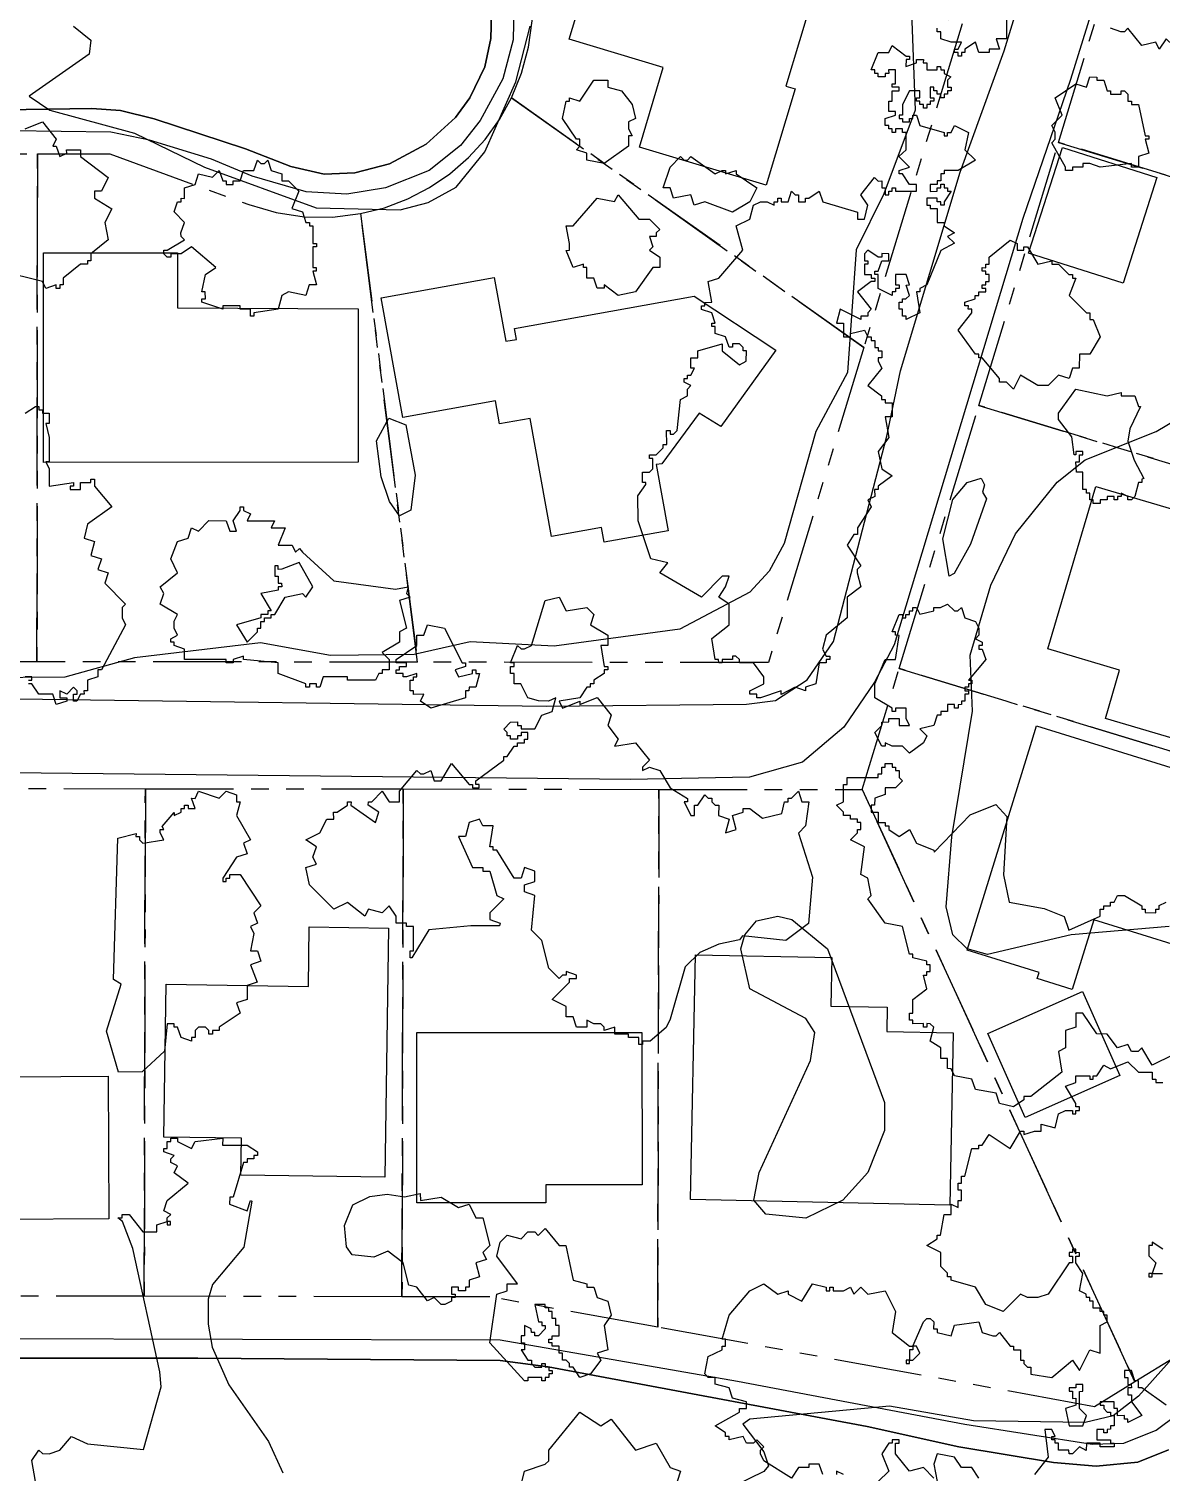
# Model space of a CAD drawing. Header units: metres. Extents: x -550 to 550, y -500 to 950.
# Drawn here: x 309.4 to 391, y 536.9 to 641 of the extents above; entities that cross this region are included whole.
import ezdxf

# ---------------------------------------------------------------- set-up
doc = ezdxf.new("R2010")
doc.units = ezdxf.units.M
doc.header["$LTSCALE"] = 2
doc.linetypes.add('PHANTOM', pattern=[6.35, 3.175, -0.635, 0.635, -0.635, 0.635, -0.635])
for name, color, linetype in [('SITE-BLDG-EXIST', 7, 'CONTINUOUS'), ('SITE-PROPERTY', 7, 'PHANTOM'), ('SITE-ROAD-CURB', 7, 'CONTINUOUS'), ('SITE-ROAD-GRAVEL', 32, 'CONTINUOUS'), ('SITE-ROAD-PAVED', 7, 'CONTINUOUS'), ('SITE-TREE-CANOPY', 94, 'CONTINUOUS'), ('TOPO-CONTOUR-MAJOR', 8, 'CONTINUOUS'), ('TOPO-CONTOUR-MINOR', 9, 'CONTINUOUS')]:
    doc.layers.add(name, color=color, linetype=linetype)

msp = doc.modelspace()

# ---------------------------------------------------------------- linework, layer by layer
at = {"layer": 'SITE-BLDG-EXIST'}
for points in [[(350.91, 648.66), (359.29, 646.14), (359.09, 645.47), (365.96, 643.4), (363.99, 636.85), (364.67, 636.65), (362.57, 629.7), (353.43, 632.45), (355.15, 638.19), (348.37, 640.23)], [(381.49, 624.81), (383.92, 632.42), (390.74, 630.26), (388.31, 622.63)], [(333.15, 609.73), (310.49, 609.71), (310.48, 624.82), (320.13, 624.83), (320.13, 620.87), (333.15, 620.8)], [(359.29, 612.31), (357.73, 613.26), (355.04, 609.62), (354.65, 609.56), (355.5, 604.78), (350.9, 603.97), (350.71, 605.02), (347.09, 604.38), (345.57, 612.88), (343.35, 612.49), (343.05, 614.15), (336.37, 612.95), (334.83, 621.58), (342.97, 623.04), (343.8, 618.46), (344.57, 618.59), (344.43, 619.37), (357.37, 621.69), (363.27, 617.82)], [(388.05, 594.75), (382.88, 596.27), (386.33, 607.99), (397.48, 604.7), (395.29, 597.26), (400.88, 595.62), (398.58, 587.84), (387.02, 591.25)], [(381.71, 589.63), (382.05, 590.72), (396.85, 586.14), (397, 586.62), (399.35, 585.9), (395.62, 573.81), (386.18, 576.74), (384.63, 571.73), (382.11, 572.51), (382.25, 572.96), (377.05, 574.57)], [(329.57, 571.95), (329.63, 576.23), (335.34, 576.14), (335.08, 558.19), (324.7, 558.35), (324.74, 561.01), (319.16, 561.09), (319.33, 572.1)], [(367.24, 570.53), (371.3, 570.45), (371.26, 568.7), (376.05, 568.61), (375.81, 556.17), (357.12, 556.58), (357.47, 574.22), (367.31, 574.03)], [(378.55, 568.56), (385.37, 571.59), (388.06, 565.52), (381.23, 562.49)], [(353.61, 568.63), (353.62, 557.64), (346.69, 557.64), (346.69, 556.35), (337.4, 556.34), (337.4, 568.62)], [(301.11, 566.25), (308.3, 566.29), (308.31, 565.43), (315.14, 565.47), (315.19, 555.19), (307.16, 555.14), (307.15, 556.31), (300.83, 556.28), (300.78, 566.25)]]:
    msp.add_lwpolyline(points, close=True, dxfattribs=at)
at = {"layer": 'SITE-PROPERTY'}
for points in [[(418.8, 633.65), (415.66, 623.01), (383.65, 632.79), (389.39, 651.75), (421.08, 642.08)], [(369.61, 618), (344.22, 635.99), (344.94, 637.77), (345.44, 639.64), (345.7, 641.54), (345.31, 650.88), (376.69, 641.33)], [(362.73, 595.29), (337.44, 595.32), (333.34, 627.65), (335.07, 628.08), (336.73, 628.71), (338.3, 629.53), (339.77, 630.53), (341.12, 631.69), (342.32, 633), (343.36, 634.44), (344.22, 635.99), (369.61, 618)], [(409.92, 604.06), (377.9, 613.83), (383.65, 632.79), (415.66, 623.01)], [(310.01, 595.35), (290.21, 595.38), (290.24, 631.97), (310.04, 631.96)], [(337.44, 595.32), (310.01, 595.35), (310.04, 631.96), (315.25, 631.95), (325.27, 628.3), (327.24, 627.73), (329.26, 627.43), (331.31, 627.4), (333.34, 627.65)], [(404.17, 585.11), (372.16, 594.87), (377.9, 613.83), (409.92, 604.06)], [(392.06, 545.22), (389.15, 543.44), (369.5, 586.13), (372.16, 594.87), (404.17, 585.11)], [(317.74, 549.61), (299.16, 549.64), (299.24, 586.22), (317.82, 586.2)], [(336.32, 549.58), (317.74, 549.61), (317.82, 586.2), (336.41, 586.18)], [(354.75, 547.38), (342.64, 549.57), (336.32, 549.58), (336.41, 586.18), (354.84, 586.15)], [(389.15, 543.44), (386.24, 541.65), (354.75, 547.38), (354.84, 586.15), (369.5, 586.13)]]:
    msp.add_lwpolyline(points, close=True, dxfattribs=at)
at = {"layer": 'SITE-ROAD-CURB'}
for points in [[(304.48, 635.09), (313.97, 635.23), (316.04, 635.09), (318.45, 634.49), (325.04, 632.33), (328.3, 631.04), (330.71, 630.5), (332.91, 630.59), (335.43, 631.24), (338.06, 632.67), (340.18, 634.58), (341.21, 635.99), (342.28, 638.23), (342.72, 640.27), (343.05, 652.93)], [(344.53, 649.64), (344.33, 640.19), (343.59, 637.36), (341.95, 634.37), (340.53, 632.57), (338.27, 630.76), (335.13, 629.52), (332.35, 629.05), (329.41, 629.22), (325.52, 630.35), (322.58, 631.58), (318.13, 632.94), (315.33, 633.53), (308.17, 633.63)], [(231.94, 546.75), (343.39, 546.48), (360.51, 543.5), (376.9, 540.38), (386.07, 538.95), (388.34, 539.01), (390.69, 539.97), (392.2, 541.08)], [(391.56, 538.54), (389.35, 537.64), (386.36, 537.36), (383.27, 537.63), (376.45, 538.75), (369.86, 540.22), (346.86, 544.53), (343.39, 544.98), (321.6, 545.14), (209.88, 545.14)]]:
    msp.add_lwpolyline(points, dxfattribs=at)
at = {"layer": 'SITE-ROAD-GRAVEL'}
for points in [[(308.68, 592.67), (346.7, 592.15), (361.15, 592.29), (363.25, 592.56), (365.52, 594.04), (367.42, 596.8), (371.26, 611.62), (372.26, 616.33), (376.55, 630.64), (379.73, 639.38), (385.89, 659.5)], [(388.39, 649.87), (384.5, 637.33), (381.06, 627.3), (371.8, 596.58), (370.38, 593.88), (368.17, 590.64), (365.2, 588.1), (361.38, 587.02), (352.8, 586.87), (301.34, 587.42)]]:
    msp.add_lwpolyline(points, dxfattribs=at)
at = {"layer": 'SITE-ROAD-PAVED'}
for points in [[(343.05, 652.93), (342.72, 640.27), (342.28, 638.23), (341.21, 635.99), (340.18, 634.58), (338.06, 632.67), (335.43, 631.24), (332.91, 630.59), (330.71, 630.5), (328.3, 631.04), (325.04, 632.33), (318.45, 634.49), (316.04, 635.09), (313.97, 635.23), (304.48, 635.09)], [(209.88, 545.14), (321.6, 545.14), (343.39, 544.98), (346.86, 544.53), (369.86, 540.22), (376.45, 538.75), (383.27, 537.63), (386.36, 537.36), (389.35, 537.64), (391.56, 538.54)]]:
    msp.add_lwpolyline(points, dxfattribs=at)
at = {"layer": 'SITE-TREE-CANOPY'}
for points in [[(379.9, 642.26), (379.9, 640.26), (379.15, 640.26), (379.4, 639.5), (378.65, 639.51), (378.65, 639.26), (377.9, 639.26), (377.65, 640.01), (376.89, 639.51), (376.9, 639.26), (376.65, 639.26), (376.65, 639.01), (376.4, 639.01), (376.4, 639.26), (376.15, 639.26), (376.15, 639.51), (376.4, 639.51), (376.65, 640.01), (375.9, 640.01), (375.15, 640.26), (375.15, 640.76), (374.89, 640.76), (374.89, 641.01)], [(393.15, 642.26), (393.4, 640.76), (392.64, 640.01), (391.9, 639.76), (391.4, 640.26), (390.9, 639.51), (390.65, 640.01), (389.65, 639.76), (388.65, 641.01), (388.4, 640.76), (388.14, 640.76), (387.4, 641.01)], [(309.15, 633.76), (310.4, 634.26), (311.4, 633.02), (311.15, 632.52), (311.4, 632.52), (311.65, 631.76), (312.15, 632.01), (312.14, 632.26), (313.15, 632.26), (313.15, 631.76), (315.15, 630.26), (314.65, 629.26), (314.15, 629.26), (314.15, 628.76), (315.4, 628), (314.9, 627.02), (315.15, 625.76), (313.9, 624.76), (313.9, 624.26), (313.65, 624.26), (313.65, 624.01), (313.15, 624.01), (311.9, 623.01), (311.9, 622.51), (311.65, 622.51), (311.65, 622.26), (311.39, 622.26), (311.39, 622.51), (310.65, 622.26), (310.4, 622.76), (307.4, 623.51)], [(309.15, 613.26), (309.9, 613.76), (310.15, 613.76), (310.15, 613.51), (310.4, 613.51), (310.4, 613.26), (310.9, 613.26), (310.9, 612.52), (310.64, 612.52), (310.9, 611.51), (310.9, 609.76), (310.65, 609.76), (310.9, 609.26), (310.9, 608.01), (312.65, 608.26), (312.65, 608.01), (312.39, 608.01), (312.39, 607.76), (313.15, 607.76), (313.15, 608.26), (313.9, 608.26), (313.9, 608.51), (314.15, 608.51), (314.15, 608.01), (315.4, 606.51), (313.65, 605.26), (313.4, 604.26), (314.15, 604.01), (313.9, 603.01), (314.65, 602.76), (314.4, 602.01), (315.15, 601.76), (314.9, 601.01), (316.4, 599.5), (316.15, 599.26), (316.15, 598.52), (316.4, 598.01), (314.65, 594.76), (314.4, 594.76), (314.4, 594.26), (313.65, 594.01), (313.65, 593.26), (313.39, 593.26), (313.4, 593.01), (313.15, 593.01), (312.89, 592.51), (312.65, 592.51), (312.65, 593.01), (312.9, 593.01), (312.9, 593.26), (312.65, 593.51), (312.15, 593.01), (311.65, 593.26), (311.65, 592.76), (312.15, 592.76), (312.15, 592.51), (311.4, 592.26), (311.15, 593.02), (310.15, 593.01), (309.65, 593.76), (309.4, 593.76)], [(309.4, 594.01), (309.65, 594.01), (309.65, 594.26), (309.15, 594.26)], [(391.9, 567.01), (390.4, 566.26), (389.65, 567.51), (389.39, 567.25), (388.9, 567.26), (388.65, 567.76), (387.9, 567.51), (387.15, 568.51), (386.4, 568.52), (385.4, 570.01), (384.9, 570.01), (384.9, 569.01), (384.15, 568.76), (384.15, 567.51), (383.65, 567.26), (383.89, 565.76), (381.65, 564.01), (381.15, 564.01), (381.15, 563.76), (380.39, 563.26), (379.4, 563.51), (379.15, 564.26), (377.65, 564.51), (377.4, 565.26), (376.15, 565.51), (375.9, 566.01), (375.64, 566.02), (375.65, 566.76), (375.15, 566.76), (375.15, 567.51), (374.4, 568.01), (374.65, 569.01), (374.4, 569.26), (374.15, 569.27), (374.15, 569.01), (373.9, 569.01), (373.9, 569.27), (373.15, 569.26), (373.15, 569.51), (372.9, 569.51), (372.9, 570.01), (373.15, 570.01), (373.15, 571.01), (374.15, 571.76), (373.9, 572.76), (374.15, 572.76), (374.15, 573.01), (374.4, 573.01), (374.4, 573.51), (374.15, 573.51), (374.15, 573.76), (373.15, 574.01), (373.15, 574.26), (372.89, 574.26), (372.4, 576.26), (371.15, 576.51), (369.89, 578.26), (370.15, 578.51), (369.9, 579.76), (369.4, 580.01), (369.65, 582.01), (368.65, 582.51), (369.15, 583.01), (369.15, 583.26), (369.4, 583.26), (369.4, 583.77), (369.15, 583.77), (369.15, 584.01), (368.64, 584.01), (368.65, 584.26), (368.15, 584.26), (368.15, 584.51), (367.65, 585.01), (368.15, 585.26), (368.15, 586.51), (368.4, 586.51), (368.4, 587.01), (370.65, 587.01), (370.65, 587.26), (370.9, 587.26), (370.9, 587.76), (371.15, 587.76), (371.15, 588.01), (371.65, 588.01), (371.65, 587.76), (371.9, 587.76), (371.9, 587.51), (372.15, 587.51), (372.15, 587.01), (372.4, 586.76), (371.9, 586.26), (371.15, 586.25), (371.15, 585.77), (370.4, 585.51), (370.39, 585.01), (370.15, 585.01), (370.15, 584.51), (370.65, 584.51), (370.65, 583.76), (371.14, 583.76), (371.15, 583.51), (371.4, 583.51), (371.4, 583.26), (372.15, 582.76), (372.9, 583.26), (373.4, 582.26), (374.65, 581.76), (374.68, 581.62), (377.28, 584.31), (379.12, 585.05), (379.92, 584.2), (379.68, 579.98), (380.09, 578.01), (382.6, 577.56), (384.05, 576.98), (384.38, 575.99), (386.65, 577.01), (386.65, 577.51), (386.9, 577.51), (386.9, 577.76), (387.4, 577.76), (387.4, 578.01), (387.65, 578.01), (387.9, 578.51), (388.4, 578.51), (389.65, 577.76), (389.65, 577.51), (389.9, 577.51), (389.9, 577.27), (390.65, 577.26), (390.65, 577.51), (390.9, 577.51), (390.9, 577.77), (391.4, 578.01)], [(366.65, 536.76), (366.4, 537.51), (365.64, 537.51), (365.64, 537.26), (364.9, 537.26), (364.4, 536.51), (362.4, 537.76), (362.15, 538.26), (362.15, 538.51), (362.4, 538.76), (361.9, 539.26), (361.65, 539.01), (361.15, 539.01), (360.9, 539.51), (359.9, 539.26), (359.9, 539.5), (359.65, 539.51), (359.65, 539.76), (358.9, 540.26), (360.65, 541.26), (360.65, 541.51), (361.15, 541.51), (361.15, 542.01), (360.15, 542.26), (359.9, 543.01), (358.9, 543.27), (358.9, 543.76), (358.4, 543.76), (358.15, 544.01), (358.4, 545.26), (359.4, 545.76), (359.4, 546.01), (359.64, 546.01), (359.65, 546.51), (359.4, 546.51), (359.9, 548.26), (361.4, 550.01), (362.4, 550.51), (363.4, 549.76), (364.15, 550.01), (364.15, 549.76), (365.15, 549.26), (365.9, 550.51), (366.9, 550.26), (366.9, 550.01), (367.15, 550.01), (367.15, 550.26), (367.39, 550.26), (367.39, 550.01), (368.15, 550.01), (368.64, 550.26), (368.9, 549.76), (369.4, 550.26), (369.9, 549.76), (371.14, 550.01), (371.9, 548.51), (371.65, 547.01), (372.89, 546.01), (373.15, 546.01), (373.9, 547.76), (374.15, 548.01), (374.4, 548.01), (374.65, 547.76), (374.64, 547.26), (374.9, 547.26), (374.9, 547.01), (375.9, 546.76), (376.15, 547.52), (377.9, 547.76), (378.15, 547.01), (378.9, 546.76), (379.15, 546.76), (379.4, 547.01), (380.15, 546.01), (380.39, 546.01), (380.4, 545.76), (380.9, 545.76), (380.9, 545.01), (381.14, 545.01), (381.15, 544.76), (381.4, 544.51), (381.65, 544.51), (381.65, 544), (383.15, 543.76), (384.65, 545.01), (385.15, 544.26), (385.9, 545.76), (386.65, 545.51), (386.65, 547.51), (387.14, 547.76), (387.15, 548.26), (386.9, 548.26), (386.9, 548.51), (386.65, 548.51), (386.65, 548.76), (386.15, 548.76), (386.15, 549.26), (385.9, 549.26), (385.9, 549.51), (385.65, 549.51), (385.64, 549.76), (385.15, 550.01), (385.4, 551.26), (384.9, 552.01), (384.9, 552.51), (385.15, 552.51), (385.15, 552.75), (384.9, 552.76), (384.9, 553.01), (384.64, 553.01), (384.65, 552.76), (384.4, 552.76), (384.4, 552.51), (384.65, 552.51), (384.65, 552.01), (384.4, 552.01), (382.9, 549.77), (382.15, 549.51), (381.4, 549.51), (380.9, 549.76), (379.65, 548.51), (378.4, 549.01), (377.65, 550.26), (375.9, 550.76), (375.9, 551.01), (375.65, 551.01), (375.65, 551.27), (375.15, 551.76), (375.15, 552.76), (374.15, 553.26), (374.9, 553.76), (374.9, 554.01), (375.14, 554.01), (375.4, 555.51), (375.9, 555.51), (375.9, 556.26), (376.4, 556.01), (376.4, 556.51), (376.65, 556.51), (376.64, 557.26), (376.4, 557.26), (376.4, 557.76), (376.65, 557.76), (376.65, 558.26), (376.9, 558.26), (377.4, 560.26), (377.9, 560.26), (377.9, 560.51), (378.14, 560.51), (378.65, 561.26), (380.15, 560.26), (380.9, 561.51), (381.15, 561.51), (381.15, 561.26), (381.9, 561.51), (382.4, 561.51), (382.39, 562.01), (383.4, 561.76), (383.65, 562.76), (384.15, 563.01), (384.65, 563.01), (384.65, 562.76), (384.9, 562.76), (384.9, 563.01), (385.15, 563.01), (385.15, 563.26), (384.9, 563.26), (384.9, 563.51), (384.15, 564.76), (384.9, 565.01), (384.9, 565.51), (385.9, 565.51), (385.9, 565.26), (386.15, 565.26), (386.15, 565.51), (386.4, 565.51), (386.9, 566.26), (387.4, 566.01), (388.65, 566.51), (389.4, 565.76), (390.4, 565.76), (390.4, 565.26), (390.65, 565.26), (390.65, 565.01), (391.15, 565.01)], [(309.9, 536.26), (309.65, 537.77), (310.14, 538.51), (310.4, 538.27), (310.9, 538.26), (311.65, 538.51), (312.49, 539.5), (313.64, 538.97), (317.69, 538.57), (318.96, 543.09), (318.86, 544.16), (316.92, 553.05), (316.18, 555.01), (315.83, 555.26), (316.15, 555.26), (316.15, 555.51), (316.65, 555.51), (317.65, 554.26), (318.65, 554.26), (318.65, 554.76), (319.4, 555.01), (319.4, 555.26), (319.65, 555.51), (319.15, 555.76), (319.4, 556.51), (320.9, 557.76), (319.9, 558.51), (320.15, 559.01), (319.65, 559.26), (319.65, 559.51), (319.9, 559.76), (319.15, 560.01), (319.15, 560.26), (319.4, 560.26), (319.4, 560.76), (319.65, 560.76), (319.65, 561.01), (320.15, 561.01), (320.15, 560.76), (321.15, 560.27), (321.4, 560.77), (323.4, 561.01), (323.39, 560.51), (325.15, 560.51), (325.9, 560.01), (325.9, 559.76), (325.65, 559.76), (325.65, 559.51), (325.15, 559.52), (325.15, 559.26), (324.9, 559.26), (324.15, 556.76), (323.9, 556.76), (323.89, 556.26), (325.15, 555.76), (325.4, 556.51), (325.5, 556.46), (324.92, 553.15), (322.65, 550.45), (322.35, 549.4), (322.34, 547.59), (322.64, 545.94), (323.84, 543.22), (326.69, 539.15), (327.74, 536.89)], [(391.15, 553.01), (390.4, 553.5), (390.4, 553.26), (390.15, 553.26), (390.15, 552.52), (390.65, 552.01), (390.4, 551.26), (391.14, 551.26)], [(391.4, 541.76), (389.65, 543.01), (389.4, 543.01), (389.4, 543.51), (389.15, 543.51), (388.9, 544.26), (388.4, 544.26), (388.4, 543.76), (388.65, 543.76), (388.65, 543.26), (388.89, 543.26), (388.9, 543.01), (388.65, 543.01), (388.65, 542.51), (388.9, 542.51), (388.9, 542), (389.65, 541.01), (388.65, 540.51), (388.65, 540.76), (388.4, 540.76), (388.4, 541.02), (387.89, 541), (387.9, 541.51), (387.65, 541.51), (387.65, 542.01), (386.65, 542.01), (386.65, 541.76), (386.9, 541.76), (386.9, 541.51), (387.15, 541.26), (387.4, 541.26), (387.4, 541.01), (387.65, 541.01), (387.65, 540.26), (387.4, 540.26), (387.39, 540.02), (387.15, 540), (387.15, 539.76), (386.9, 539.76), (386.9, 540.01), (386.4, 540.01), (386.4, 539.26), (387.4, 539.26), (387.4, 539.01), (387.65, 539.01), (387.65, 538.76), (386.65, 538.76), (386.65, 539.02), (385.65, 539.01), (385.64, 538.5), (385.15, 538.76), (384.65, 538.26), (384.4, 538.26), (384.39, 538.51), (383.65, 538.51), (383.65, 539.01), (383.4, 539.01), (383.4, 539.26), (383.15, 539.26), (383.15, 539.51), (383.4, 539.51), (383.15, 540.01), (382.65, 540.01), (382.9, 538.01), (381.9, 536.76)], [(344.9, 536.01), (345.15, 537.01), (346.65, 537.51), (346.9, 537.76), (346.9, 538.51), (349.15, 541.26), (350.65, 540.26), (351.4, 540.76), (353.15, 538.51), (354.65, 539.01), (355.65, 537.26), (356.4, 537.01), (356.15, 536.26)], [(374.65, 536.51), (373.9, 537.26), (372.9, 537.01), (371.9, 538.26), (371.9, 539.01), (372.15, 539.01), (372.15, 539.26), (371.65, 539.26), (371.65, 539.01), (371.4, 539.01), (370.9, 538.26), (371.4, 537.01), (370.65, 536.27)], [(377.9, 536.51), (377.4, 537.26), (376.65, 537.26), (376.15, 538.01), (374.9, 538.26), (374.65, 537.51), (374.9, 536.26)], [(368.15, 536.76), (367.65, 537.01), (367.65, 536.76)]]:
    msp.add_lwpolyline(points, dxfattribs=at)
for points in [[(354.25, 602.76), (353.34, 605.51), (353.32, 607.3), (353.9, 608.13), (353.9, 608.26), (353.65, 608.26), (353.65, 609.01), (354.15, 609.01), (354.4, 609.26), (354.39, 610.01), (354.15, 610.01), (354.15, 610.26), (354.65, 610.26), (355.15, 610.76), (355.15, 611.01), (355.4, 611.01), (355.39, 612.01), (355.65, 612.01), (355.65, 611.76), (355.9, 611.76), (356.15, 612.01), (356.39, 614.26), (356.9, 614.52), (356.9, 615), (357.15, 615.26), (356.65, 615.51), (356.65, 615.76), (356.89, 615.76), (356.9, 616.01), (357.15, 616.01), (357.4, 616.51), (357.15, 616.51), (357.15, 617.26), (357.65, 617.26), (357.65, 617.76), (359.4, 618.26), (359.4, 617.76), (360.65, 616.76), (361.14, 617.01), (361.15, 617.76), (360.9, 617.76), (360.9, 618.01), (360.65, 618.26), (360.15, 618.26), (360.15, 618.02), (359.9, 618.02), (359.65, 618.76), (358.9, 619.01), (358.9, 619.51), (358.65, 619.51), (358.65, 619.76), (358.9, 619.76), (358.65, 620.51), (357.9, 620.75), (357.9, 621.01), (358.15, 621.01), (358.14, 621.25), (358.65, 621.27), (358.4, 622.76), (359.15, 623.01), (360.89, 625.01), (360.4, 626.76), (361.4, 627.26), (361.65, 628.26), (362.15, 628.51), (362.65, 628.51), (363.15, 628.26), (363.15, 628.51), (363.4, 628.51), (363.4, 628.76), (363.64, 628.76), (363.64, 628.51), (364.15, 628.51), (364.4, 629.26), (364.65, 629.01), (364.9, 629.01), (364.89, 628.51), (365.4, 628.51), (365.4, 628.77), (365.65, 628.77), (366.4, 629.26), (366.65, 628.51), (369.15, 627.76), (369.15, 627.26), (369.65, 627.26), (369.9, 628.26), (369.4, 629.01), (370.39, 630.26), (370.65, 630), (370.9, 630.02), (370.9, 629.52), (371.15, 629.51), (371.14, 629.01), (371.4, 629.01), (371.4, 629.26), (371.65, 629.26), (371.65, 629.51), (371.9, 629.51), (371.9, 629.26), (373.4, 629.26), (373.4, 629.76), (372.9, 629.76), (372.4, 630.51), (372.15, 630.51), (372.15, 630.76), (372.9, 631.01), (372.14, 631.76), (372.65, 632.26), (372.65, 633.51), (372.4, 633.51), (372.4, 633.76), (371.89, 633.76), (371.89, 633.51), (371.65, 633.51), (371.65, 633.76), (371.4, 633.76), (371.4, 634.01), (371.15, 634.01), (371.14, 634.51), (371.9, 634.76), (371.9, 635.01), (371.4, 635.01), (371.4, 635.75), (371.64, 635.77), (371.65, 636.51), (372.15, 636.51), (372.15, 636.76), (371.65, 636.76), (371.65, 637.01), (371.9, 637.01), (371.9, 638.01), (371.39, 638.01), (371.4, 637.76), (371.15, 637.76), (371.15, 637.51), (370.65, 637.51), (370.65, 637.76), (370.4, 637.76), (370.4, 638.01), (370.14, 638.01), (370.64, 639.26), (371.4, 639.26), (371.65, 639.76), (372.65, 639.01), (372.9, 639.01), (372.9, 638.76), (372.65, 638.76), (372.64, 638.26), (373.4, 638.51), (373.4, 638.76), (373.9, 638.76), (373.89, 638.51), (374.15, 638.51), (374.15, 638.01), (374.9, 638.01), (374.9, 638.26), (375.14, 638.26), (375.15, 638.01), (375.4, 638.01), (375.4, 637.76), (375.89, 637.51), (375.65, 637.26), (375.65, 636.76), (375.9, 636.76), (375.9, 636.51), (375.65, 636.51), (375.65, 636.26), (375.39, 636.26), (375.39, 636.01), (375.15, 636.01), (375.15, 636.26), (374.9, 636.26), (374.9, 636.51), (374.65, 636.51), (374.65, 636.76), (374.4, 636.76), (374.4, 636.01), (374.65, 636.01), (374.65, 635.76), (374.4, 635.76), (374.4, 635.51), (374.15, 635.51), (374.15, 635.26), (373.9, 635.26), (373.9, 635.51), (373.65, 635.51), (373.65, 635.76), (373.4, 635.76), (373.4, 636.01), (373.65, 636.01), (373.65, 636.51), (372.9, 636.51), (372.4, 635.51), (372.39, 634.76), (372.15, 634.76), (372.15, 634.51), (372.4, 634.51), (372.4, 634.26), (372.9, 634.26), (372.9, 634.51), (373.15, 634.51), (373.15, 634.76), (373.4, 634.76), (373.65, 634.01), (375.4, 633.51), (375.4, 633.26), (375.65, 633.26), (375.65, 633.51), (375.9, 633.51), (376.15, 634.01), (377.15, 633.51), (376.9, 632.26), (377.65, 631.51), (376.4, 630.77), (375.39, 630.76), (375.39, 630.51), (375.15, 630.51), (375.15, 630.01), (374.9, 630.01), (374.89, 629.75), (374.4, 629.76), (374.4, 629.25), (374.89, 629.27), (374.89, 629.51), (375.15, 629.51), (375.15, 629.77), (375.4, 629.77), (375.4, 629.51), (375.65, 629.51), (375.65, 629.26), (375.9, 629.26), (375.4, 628.51), (375.4, 628.26), (375.15, 628.26), (375.15, 628.51), (374.9, 628.51), (374.9, 628.76), (374.15, 628.77), (374.15, 628.27), (374.39, 628.26), (374.39, 628.01), (374.9, 628.01), (374.9, 627.01), (375.4, 627.01), (375.4, 626.76), (376.15, 626.26), (375.65, 626.01), (376.15, 625.52), (375.15, 625), (374.15, 622.51), (373.65, 622.26), (373.65, 622.01), (373.4, 622.01), (373.65, 620.51), (372.65, 620.01), (372.65, 620.26), (372.4, 620.26), (372.4, 620.76), (372.15, 620.76), (372.15, 621.26), (372.4, 621.26), (372.4, 621.52), (372.64, 621.51), (372.9, 621.76), (372.65, 622.5), (372.9, 622.52), (372.65, 623.26), (371.9, 623.26), (371.89, 622.51), (372.15, 622.51), (372.15, 622.26), (371.89, 622.26), (371.9, 622.01), (371.65, 622.01), (371.65, 621.76), (370.64, 622.26), (370.65, 623.26), (370.4, 623.26), (370.4, 623.51), (370.65, 623.51), (370.9, 624.26), (371.4, 624.26), (371.4, 624.76), (370.9, 624.77), (370.9, 624.51), (370.65, 624.51), (369.9, 625.01), (369.65, 624.76), (369.65, 624.26), (369.9, 624.25), (369.9, 624.01), (369.65, 624.01), (369.65, 623.27), (370.15, 623.26), (370.15, 623.01), (370.4, 623.01), (370.4, 622.76), (370.15, 622.76), (369.15, 622.01), (370.15, 620.76), (369.9, 620.51), (369.9, 620.26), (369.4, 620.26), (369.4, 620.01), (367.9, 620.76), (367.65, 619.76), (368.15, 619.76), (368.15, 618.76), (368.65, 618.76), (368.65, 619.01), (369.65, 619.26), (369.9, 618.76), (370.15, 618.76), (370.15, 618.51), (370.4, 618.51), (370.4, 618.01), (370.65, 618.01), (370.65, 617.76), (370.9, 617.76), (370.9, 617.26), (370.65, 617.26), (370.65, 617.01), (370.9, 616.51), (369.9, 615.26), (370.89, 614.51), (370.89, 614.26), (371.15, 614.26), (371.15, 614.01), (371.65, 614.01), (371.65, 613.01), (371.15, 613.01), (371.4, 611.51), (370.65, 610.5), (370.9, 609.26), (371.65, 608.76), (370.65, 608.01), (370.65, 607.76), (370.39, 607.76), (370.4, 607.26), (369.9, 607.01), (370.15, 606.51), (369.15, 605.01), (369.15, 604.51), (368.9, 604.51), (368.4, 603.76), (369.4, 602.26), (369.14, 602.01), (369.14, 601.76), (369.4, 600.76), (368.4, 600.01), (368.4, 598.51), (366.9, 597.26), (366.64, 596.26), (366.9, 595.76), (367.15, 595.76), (367.15, 595.51), (366.9, 595.51), (366.9, 595.26), (366.4, 595.26), (366.15, 593.76), (365.4, 593.51), (365.4, 593.26), (364.65, 593.52), (363.65, 593), (363.65, 593.26), (362.15, 592.76), (361.9, 592.76), (361.9, 593.01), (361.4, 593.01), (361.4, 593.26), (362.4, 593.76), (362.4, 594.26), (361.65, 595.27), (360.65, 595.26), (360.65, 595.51), (360.39, 595.76), (360.15, 595.76), (360.15, 595.51), (359.4, 595.51), (359.4, 595.26), (359.15, 595.26), (359.14, 595.51), (358.9, 595.51), (358.65, 597.02), (359.9, 598.02), (359.9, 599.51), (359.15, 600.01), (359.65, 600.76), (359.9, 601.51), (359.4, 601.51), (357.9, 600.01), (354.9, 601.76), (355.47, 602.48)], [(352.9, 635.51), (353.15, 634.51), (352.65, 634.27), (352.65, 633.76), (352.9, 633.26), (352.65, 633.26), (352.65, 632.51), (350.9, 631.26), (349.65, 631.51), (349.65, 632.01), (348.9, 632.26), (349.15, 632.51), (349.15, 633.01), (348.9, 633.01), (347.9, 634.5), (348.15, 635.76), (348.4, 635.76), (348.4, 636.01), (349.15, 635.76), (350.15, 637.26), (351.15, 637.26), (351.15, 636.76), (352.15, 636.51)], [(386.4, 637.26), (386.9, 637.26), (387.15, 636.51), (387.4, 636.51), (387.39, 636.26), (388.15, 636.26), (388.15, 636.51), (388.4, 636.51), (388.64, 636.26), (388.65, 635.76), (388.9, 635.76), (388.9, 635.51), (389.4, 635.51), (389.9, 633.26), (390.15, 633.26), (390.15, 633.01), (389.9, 633.01), (390.15, 632.01), (389.4, 631.76), (389.4, 631), (388.9, 631.01), (388.9, 631.26), (386.65, 631.01), (385.9, 631.27), (385.39, 631.27), (385.4, 631.01), (384.65, 631.01), (384.65, 630.75), (384.15, 630.76), (384.14, 631.01), (383.15, 632.76), (383.4, 633.01), (383.4, 633.52), (383.15, 634), (383.9, 634.76), (383.4, 636.01), (384.9, 637.01), (385.65, 636.76), (385.9, 637.51), (386.4, 637.5)], [(326.9, 630.76), (327.65, 630.51), (327.65, 630.01), (328.15, 630.01), (328.89, 629.26), (328.39, 628.01), (329.15, 627.77), (329.4, 627.01), (329.65, 627.01), (329.65, 626.76), (329.9, 626.76), (329.9, 625.51), (330.15, 625.51), (330.15, 625.26), (329.9, 625.26), (329.9, 623.76), (330.14, 623.76), (330.14, 623.51), (329.9, 623.51), (330.15, 622.51), (329.64, 622.51), (329.4, 621.76), (328.15, 622.02), (327.65, 621.76), (327.4, 620.76), (325.65, 620.51), (325.65, 620.26), (325.4, 620.26), (325.4, 620.76), (324.65, 620.76), (324.65, 621.01), (323.4, 621.01), (323.4, 620.76), (321.9, 621.26), (321.9, 621.51), (322.15, 621.51), (322.14, 622.01), (321.9, 622.01), (322.15, 623.26), (322.9, 623.76), (321.14, 625.26), (320.4, 624.76), (319.65, 624.76), (319.65, 624.51), (319.4, 624.51), (319.15, 624.76), (319.15, 625.01), (319.4, 625.01), (320.65, 625.76), (320.4, 626.01), (320.39, 626.26), (320.65, 627.01), (319.9, 627.77), (320.14, 628.51), (320.4, 628.51), (320.4, 628.76), (320.65, 628.75), (320.64, 629.51), (321.4, 629.75), (321.65, 630.51), (322.65, 630.27), (323.15, 630.76), (323.4, 630.01), (323.65, 630.01), (323.65, 629.76), (324.15, 629.76), (324.15, 630.01), (324.65, 630.01), (324.9, 630.76), (325.65, 630.76), (325.9, 631.51), (326.14, 631.26), (326.4, 631.26), (326.65, 631.51)], [(358.9, 630.51), (359.4, 630.76), (359.64, 630.76), (359.64, 630.51), (360.4, 630.76), (360.4, 630.51), (361.9, 629.52), (361.4, 628.51), (360.15, 627.76), (358.15, 628.51), (357.39, 628.26), (357.15, 629.01), (355.9, 628.76), (355.65, 629.51), (355.15, 629.51), (355.65, 631.01), (356.4, 631.76), (356.65, 631.51), (356.9, 631.51), (357.15, 631.76)], [(353.4, 627.26), (354.15, 627.26), (354.9, 626.51), (354.65, 626.26), (354.65, 626.01), (354.15, 626.01), (354.4, 625.26), (354.15, 625.01), (354.9, 624.51), (354.9, 623.76), (354.4, 623.76), (353.15, 622.01), (351.9, 621.76), (350.9, 622.51), (350.9, 622.27), (350.4, 622.27), (350.15, 623.01), (349.65, 623.01), (349.65, 623.76), (349.4, 623.76), (349.4, 624.01), (348.65, 623.76), (348.15, 625), (348.4, 625.02), (348.4, 625.51), (348.15, 626.76), (348.65, 626.76), (350.39, 628.76), (351.64, 628.52), (351.9, 629)], [(380.65, 625.01), (381.15, 625.01), (381.15, 625.26), (381.4, 625.26), (382.15, 624.01), (383.15, 624.26), (383.15, 624), (383.65, 624.02), (384.39, 623.26), (384.65, 623.26), (384.65, 623.01), (384.9, 623.01), (384.4, 621.76), (385.65, 620.51), (385.9, 620.51), (385.9, 620.01), (386.15, 620.01), (386.65, 618.76), (385.9, 617.51), (385.15, 617.51), (385.14, 616.5), (384.65, 616.51), (384.4, 615.76), (383.65, 616.01), (382.9, 615.26), (382.14, 615.26), (380.9, 616.01), (380.4, 615.01), (379.9, 615.51), (379.4, 615.51), (379.4, 615.76), (378.14, 617.26), (377.9, 617.26), (377.9, 617.51), (377.65, 617.52), (376.4, 619.26), (377.4, 620.51), (377.4, 620.76), (377.14, 620.76), (377.15, 621.01), (376.9, 621.01), (376.9, 621.26), (377.64, 621.51), (377.64, 621.76), (377.9, 621.76), (377.9, 622.01), (378.4, 622.01), (378.4, 622.26), (378.15, 622.26), (378.15, 622.51), (378.4, 622.51), (378.4, 622.76), (378.65, 622.76), (378.65, 623.27), (378.4, 623.27), (378.4, 623.51), (378.15, 623.51), (378.15, 623.76), (378.4, 623.75), (378.4, 624.01), (378.64, 624.01), (378.65, 624.51), (380.15, 625.75), (380.65, 625.51)], [(383.64, 613.26), (384.9, 615.01), (387.15, 614.51), (388.15, 614.75), (388.15, 614.51), (389.14, 614.51), (389.4, 613.76), (389.54, 613.76), (388.79, 612.14), (388.64, 611.24), (389.09, 609.88), (389.8, 608.57), (389.65, 608.51), (389.65, 608.26), (389.4, 608.26), (389.15, 607.26), (388.9, 607.01), (388.65, 607.01), (388.65, 607.26), (388.15, 607.51), (388.15, 607.26), (387.9, 607.26), (387.9, 607.01), (387.65, 607.01), (387.65, 607.26), (387.15, 607.26), (387.15, 607.01), (386.65, 607.01), (386.65, 606.76), (386.15, 606.76), (386.15, 607.02), (385.9, 607.02), (385.9, 607.5), (385.65, 607.51), (385.65, 607.76), (385.4, 607.76), (385.39, 609.01), (384.95, 609.01), (384.9, 609.76), (385.15, 609.76), (385.15, 610.26), (385.4, 610.26), (385.4, 610.51), (384.9, 610.51), (384.9, 610.26), (384.78, 610.26), (384.6, 611.57), (383.65, 612.82)], [(337.26, 608.79), (336.95, 606.28), (336.15, 605.86), (335.41, 606.91), (334.83, 608.69), (334.49, 611.28), (335.37, 612.91), (336.59, 612.43)], [(378.17, 607.57), (378.44, 607.09), (377.31, 603.82), (376.11, 601.7), (375.77, 601.53), (375.31, 604.2), (376.03, 607.04), (377.05, 608.26), (378.06, 608.59), (378.3, 608.1)], [(329.15, 603.26), (331.41, 601.19), (335.85, 600.59), (336.77, 600.75), (336.65, 600.26), (336.9, 600.01), (336.15, 599.76), (336.65, 597.76), (336.15, 597.51), (336.15, 596.75), (334.9, 596.01), (335.4, 595.51), (335.4, 594.76), (334.9, 594.77), (334.9, 594.51), (334.65, 594.51), (334.4, 594.01), (332.4, 594.01), (332.4, 594.26), (330.65, 594.26), (330.39, 593.51), (330.15, 593.51), (330.15, 593.76), (329.65, 593.76), (329.65, 593.51), (329.4, 593.52), (329.4, 593.76), (327.4, 594.51), (327.4, 595.26), (324.9, 595.51), (324.9, 595.76), (324.15, 595.51), (324.15, 595.26), (323.65, 595.26), (323.65, 595.51), (320.65, 595.51), (320.64, 596.26), (319.9, 596.51), (319.9, 596.76), (319.65, 596.76), (319.65, 597.01), (320.15, 597.26), (319.9, 597.77), (319.9, 598.27), (320.15, 598.75), (318.9, 599.51), (319.15, 600.26), (318.89, 600.76), (320.15, 601.76), (319.65, 602.76), (320.15, 604.01), (320.9, 604.26), (321.15, 605.01), (321.65, 604.76), (322.4, 605.52), (323.65, 605.51), (323.9, 604.76), (324.4, 604.76), (324.15, 605.51), (324.65, 606.26), (324.65, 606.51), (324.9, 606.51), (324.9, 606.26), (325.4, 606.01), (325.15, 605.51), (327.14, 605.51), (326.9, 605.01), (327.9, 605.01), (327.4, 603.76), (328.4, 603.76), (328.64, 603.26), (328.94, 603.52)], [(327.65, 602.02), (327.4, 602), (327.4, 602.26), (327.15, 602.26), (327.15, 601.52), (327.4, 601.52), (327.4, 601.01), (327.64, 601.01), (327.65, 600.76), (327.4, 600.76), (327.4, 600.51), (326.15, 600.26), (326.9, 599.01), (326.64, 599.01), (326.64, 598.76), (326.15, 598.76), (326.15, 598.51), (324.4, 598.02), (325.15, 596.76), (325.9, 597.51), (325.9, 597.76), (326.14, 597.76), (326.15, 598.26), (326.4, 598.26), (326.4, 598.51), (326.9, 598.51), (326.9, 598.76), (327.15, 598.76), (327.9, 600.01), (329.15, 600.26), (329.4, 600.01), (329.9, 600.76), (328.9, 602.51)], [(363.69, 584.42), (363.9, 585.26), (364.15, 585.26), (364.15, 585.51), (364.4, 585.51), (364.9, 586.01), (365.15, 585.26), (365.65, 585.26), (365.4, 583.51), (364.89, 583), (365.91, 579.81), (365.61, 576.48), (363.99, 575.25), (360.87, 575.6), (360.65, 575.3), (359.15, 575), (357.78, 574.4), (356.73, 573.35), (355.66, 569.59), (355.36, 568.99), (354.2, 568.01), (353.65, 568.01), (353.65, 567.76), (353.4, 567.76), (353.39, 568.26), (352.65, 568.26), (352.65, 568.51), (351.65, 568.51), (351.65, 569.02), (350.9, 568.76), (350.9, 569), (350.65, 569.26), (350.14, 569.26), (349.65, 569.51), (349.65, 569.01), (348.89, 569.01), (348.65, 569.76), (348.15, 569.76), (348.15, 570.51), (347.15, 571.01), (348.4, 572.26), (348.4, 572.51), (348.9, 572.51), (348.9, 572.76), (348.15, 573.01), (348.15, 572.76), (347.9, 572.76), (347.65, 572.51), (346.9, 573.26), (346.4, 575.26), (345.65, 576.01), (345.9, 578.51), (345.15, 578.76), (345.15, 579.26), (345.9, 579.51), (345.9, 580.26), (345.15, 580.51), (344.9, 579.76), (344.4, 579.76), (343.15, 581.76), (342.9, 581.76), (342.9, 582.01), (342.65, 582.01), (342.89, 583.51), (342.15, 583.51), (341.9, 584.01), (341.15, 583.76), (340.9, 582.76), (340.39, 582.76), (341.4, 580.51), (342.15, 580.51), (342.15, 580.26), (342.65, 580.26), (343.15, 578.51), (343.65, 578.26), (342.65, 577.26), (342.65, 576.76), (343.4, 576.51), (343.36, 576.31), (341.29, 576.31), (338.25, 576.03), (337.04, 574.01), (336.9, 574.01), (336.9, 574.51), (337.15, 574.51), (337.15, 576.26), (336.65, 576.26), (336.65, 576.51), (335.9, 576.51), (335.9, 577.01), (335.4, 577.76), (334.9, 577.26), (333.9, 577.51), (333.65, 577.01), (332.4, 578), (331.4, 577.51), (329.65, 579.27), (329.4, 580.51), (330.15, 580.76), (329.89, 581.26), (330.15, 582.01), (329.4, 582.51), (330.4, 583.01), (330.9, 584.01), (331.4, 584.01), (331.39, 584.51), (331.65, 584.51), (332.4, 585.01), (332.4, 585.26), (332.65, 585.26), (332.64, 585.01), (334.4, 583.76), (334.65, 584.51), (333.89, 585.01), (333.9, 585.26), (334.15, 585.26), (334.9, 586.01), (335.4, 585.26), (336.15, 585.26), (336.15, 586.01), (337.39, 587.51), (337.65, 587.26), (337.9, 587.26), (338.4, 587.51), (338.65, 586.76), (339.15, 586.76), (339.9, 588.01), (341.15, 586.51), (341.4, 586.51), (341.4, 586.26), (341.89, 586.26), (341.89, 586.51), (341.65, 586.51), (341.65, 586.76), (343.65, 588.26), (343.65, 588.51), (343.9, 588.51), (344.4, 589.26), (344.65, 589.26), (344.65, 589.51), (345.15, 589.51), (345.15, 589.76), (345.4, 589.76), (345.4, 590.26), (344.9, 590.26), (344.9, 590.01), (344.64, 590.01), (344.65, 589.76), (344.15, 589.76), (344.15, 590.01), (343.9, 590.02), (343.9, 590.26), (343.65, 590.5), (344.15, 591), (344.65, 591.02), (344.65, 590.76), (344.9, 590.76), (344.9, 590.51), (345.9, 590.51), (346.39, 591.51), (347.15, 591.76), (347.4, 592.76), (346.89, 592.51), (346.15, 592.52), (345.4, 592.76), (344.89, 593.76), (344.4, 593.76), (344.4, 594.51), (344.14, 594.51), (344.15, 595.01), (344.4, 595.01), (344.4, 595.26), (344.15, 595.27), (344.65, 596.51), (344.9, 596.27), (345.15, 596.27), (345.65, 596.51), (346.65, 599.76), (347.65, 600.01), (348.15, 599.01), (349.65, 599.26), (350.15, 598.76), (349.9, 598.01), (351.15, 597.26), (351.15, 596.51), (350.65, 596.51), (350.9, 595.01), (351.15, 595.01), (351.15, 594.76), (350.9, 594.76), (350.9, 594.51), (350.15, 594.01), (350.15, 593.76), (349.89, 593.76), (349.89, 593.51), (349.65, 593.51), (349.15, 592.76), (347.65, 592.51), (347.9, 592.01), (349.15, 592.51), (349.15, 592.26), (350.4, 592.77), (351.39, 591.51), (351.15, 590.76), (351.9, 589.76), (351.64, 589.26), (353.15, 589.51), (354.15, 588.26), (353.65, 587.76), (353.65, 587.51), (354.15, 587.76), (354.9, 587.51), (355.65, 586.26), (356.9, 585.5), (356.9, 585.26), (356.65, 585.26), (357.15, 584.26), (357.4, 584.26), (357.4, 585.01), (357.65, 585.01), (358.15, 585.76), (358.39, 585.51), (358.65, 585.51), (358.65, 585.26), (358.9, 585.01), (359.15, 585.01), (359.14, 584.26), (359.9, 584.01), (359.65, 583.01), (360.4, 583.26), (360.15, 584.26), (360.9, 584.51), (360.9, 584.77), (361.4, 584.77), (362.31, 584.07)], [(376.15, 599.01), (376.39, 599.01), (376.65, 599.26), (376.9, 598.51), (377.65, 598.26), (377.9, 597.76), (377.9, 597.26), (377.65, 597.01), (378.15, 596.76), (378.15, 596.51), (377.9, 596.51), (377.9, 596.26), (378.15, 596.26), (378.4, 595.51), (377.15, 594.01), (377.4, 594.01), (377.4, 593.76), (377.15, 593.76), (377.15, 593.51), (376.9, 593.51), (376.9, 593.26), (377.15, 593.26), (377.15, 593.01), (376.9, 593.01), (376.9, 592.51), (376.65, 592.51), (376.65, 592.27), (376.4, 592.25), (376.4, 592.01), (376.15, 592.01), (376.15, 592.26), (375.65, 592.26), (375.65, 591.76), (375.15, 591.76), (375.15, 591.51), (374.9, 591.51), (374.65, 590.76), (373.65, 590.51), (374.15, 590.01), (373.9, 589.51), (372.9, 588.76), (372.4, 589.26), (371.65, 589.26), (371.14, 589.51), (371.15, 589.26), (370.9, 589.26), (370.4, 590.26), (370.9, 590.76), (370.9, 591), (371.4, 591.02), (371.4, 591.26), (372.15, 591.26), (372.15, 590.76), (372.89, 590.76), (372.65, 591.26), (372.65, 592.01), (371.9, 592), (371.9, 591.76), (371.65, 591.76), (371.65, 592.01), (370.4, 592.76), (370.4, 593.76), (371.14, 595.51), (371.9, 595.51), (372.15, 597.25), (371.9, 597.26), (371.9, 597.51), (371.65, 597.51), (372.15, 598.76), (372.4, 598.76), (372.4, 598.51), (372.64, 598.51), (372.64, 598.76), (372.9, 598.76), (372.9, 599.01), (373.15, 599.01), (373.15, 599.26), (373.4, 599.26), (373.65, 598.77), (374.65, 599.01), (374.65, 599.27), (375.14, 599.26), (375.65, 599.51)], [(340.65, 595.26), (340.89, 595.26), (340.9, 595.01), (340.15, 594.76), (340.39, 594.26), (341.4, 594.51), (341.4, 594.76), (341.65, 594.76), (341.64, 594.51), (341.9, 594.51), (341.65, 593.51), (341.15, 593.51), (341.14, 593.26), (340.9, 593.26), (340.9, 592.76), (338.4, 592.01), (337.65, 592.51), (337.9, 593.01), (337.15, 593), (337.15, 593.26), (336.9, 593.26), (336.9, 594.01), (337.15, 594.01), (337.15, 594.26), (337.4, 594.26), (337.4, 594.51), (336.64, 594.26), (336.4, 594.26), (336.4, 594.51), (335.9, 594.51), (335.9, 594.76), (336.15, 594.76), (336.15, 595.01), (336.65, 595.01), (336.65, 595.26), (335.89, 595.26), (335.9, 595.51), (337.4, 596.51), (337.4, 597.26), (337.9, 597.26), (338.15, 598.01), (339.39, 597.76)], [(315.52, 572.44), (315.84, 582.64), (317.15, 582.97), (317.14, 582.76), (317.4, 582.76), (317.4, 582.51), (317.65, 582.26), (319.15, 582.52), (318.9, 583.01), (318.9, 583.26), (319.15, 583.26), (319.04, 583.47), (319.9, 584.48), (319.9, 584.26), (320.4, 584.5), (320.4, 584.76), (320.64, 584.76), (320.64, 585.01), (320.9, 585), (320.9, 584.76), (321.4, 584.76), (321.15, 585.51), (321.4, 585.5), (321.65, 586.01), (323.14, 585.51), (323.65, 586.01), (324.4, 585.76), (324.39, 585.26), (324.65, 585.26), (324.4, 584.26), (325.4, 582.51), (324.9, 582.26), (325.15, 581.51), (324.4, 581.26), (323.4, 579.76), (323.4, 579.51), (323.65, 579.51), (323.65, 579.76), (323.9, 579.76), (323.9, 580.01), (324.65, 580.01), (326.15, 577.76), (325.65, 577.26), (325.9, 576.51), (325.39, 576.26), (325.65, 575.76), (325.4, 574.51), (325.9, 574.51), (326.15, 573.76), (325.4, 573.51), (325.89, 572.26), (325.15, 572.01), (325.15, 571.01), (324.4, 570.76), (324.65, 570.01), (323.15, 569.01), (323.14, 568.76), (322.65, 568.76), (322.65, 568.51), (322.4, 568.51), (322.4, 568.76), (322.15, 569.01), (321.65, 569.01), (321.4, 568.76), (321.4, 568.26), (321.15, 568.26), (321.15, 568.01), (320.4, 568.26), (320.15, 569.01), (319.9, 569.01), (319.89, 569.26), (319.4, 569.26), (319.2, 567.28), (317.59, 565.79), (315.89, 565.77), (315.03, 568.73), (316.07, 572.11)], [(334.28, 552.44), (332.73, 552.59), (332.32, 553.17), (332.18, 554.71), (332.78, 556.21), (333.99, 556.81), (335.24, 556.98), (336.49, 556.78), (337.64, 557.01), (337.65, 556.51), (339.15, 556.76), (340.4, 556.01), (341.15, 556.26), (341.64, 555.26), (342.15, 555.26), (342.65, 553.26), (342.15, 552.76), (342.4, 552.26), (341.65, 552.01), (341.9, 551.01), (341.15, 550.76), (341.15, 550.26), (340.89, 550.26), (340.9, 550.01), (340.4, 550.01), (340.4, 550.26), (339.9, 550.26), (339.9, 549.76), (340.15, 549.76), (340.15, 549.51), (339.9, 549.51), (339.9, 549.26), (339.4, 549.01), (339.14, 549.01), (338.65, 549.51), (338.15, 549.27), (337.4, 550.26), (336.81, 550.4), (336.4, 552.03), (335.29, 552.87)], [(319.4, 554.76), (319.64, 554.76), (319.64, 555.01), (319.4, 555.01)], [(347.65, 553.26), (348.14, 553.26), (348.65, 550.76), (349.65, 550.51), (349.65, 550.26), (350.15, 550.26), (350.4, 549.51), (351.15, 549.26), (351.4, 548.26), (350.9, 547.51), (351.15, 545.76), (350.4, 545.51), (350.65, 545.01), (349.9, 544.01), (349.15, 543.76), (348.65, 544.51), (348.4, 544.51), (348.4, 544.76), (348.15, 545.01), (347.9, 545.01), (347.9, 545.52), (347.65, 545.52), (347.65, 546.01), (347.15, 546.01), (347.15, 546.26), (346.9, 546.26), (346.9, 546.51), (347.15, 546.51), (347.15, 546.76), (347.64, 546.76), (347.65, 547.51), (347.4, 547.51), (347.4, 548.01), (347.15, 548.01), (347.15, 548.51), (346.9, 548.51), (346.9, 548.76), (346.65, 548.77), (346.65, 549.01), (345.9, 549.01), (346.15, 547.76), (346.4, 547.76), (346.4, 547.51), (346.65, 547.51), (346.65, 547.26), (346.15, 546.76), (345.9, 546.76), (345.9, 547.01), (345.65, 547.01), (345.64, 547.26), (345.15, 547.51), (345.15, 546.76), (344.9, 546.76), (344.9, 546.26), (345.14, 546.26), (345.15, 545.76), (344.9, 545.76), (345.4, 545.01), (345.65, 545.01), (345.65, 544.76), (345.9, 544.51), (346.4, 544.5), (346.4, 544.76), (346.65, 544.76), (346.65, 544.5), (346.9, 544.52), (346.9, 544.26), (347.15, 544.26), (347.15, 544.01), (346.9, 544.01), (346.9, 543.76), (346.65, 543.76), (346.65, 543.51), (346.4, 543.51), (346.4, 543.76), (345.4, 543.76), (345.4, 543.51), (345.15, 543.51), (342.64, 546.26), (343.15, 549.76), (343.9, 550.01), (343.9, 550.51), (344.64, 550.51), (343.15, 552.51), (343.4, 553.51), (343.9, 554.01), (344.9, 553.76), (345.4, 554.26), (345.9, 554.26), (346.14, 554), (346.65, 554.5)], [(390.15, 551.26), (390.15, 551.01), (390.4, 551.01), (390.4, 551.26)], [(373.15, 545.01), (373.65, 545.51), (373.4, 546.01), (373.15, 546.01), (373.15, 545.76), (372.89, 545.76), (372.9, 545.01)], [(372.65, 545.01), (372.65, 544.76), (372.9, 544.76), (372.9, 545.01)], [(384.9, 543.01), (384.4, 543.01), (384.4, 542.76), (384.65, 542.76), (384.64, 542.25), (384.9, 542.27), (384.9, 541.77), (384.15, 541.51), (384.4, 540.26), (385.4, 540.26), (385.65, 541.01), (385.15, 541.51), (385.15, 542.75), (385.4, 542.77), (385.4, 543.26), (384.9, 543.26)]]:
    msp.add_lwpolyline(points, close=True, dxfattribs=at)
at = {"layer": 'TOPO-CONTOUR-MAJOR'}
msp.add_lwpolyline([(393.63, 547.14), (389.41, 542.42), (387.59, 541), (385.57, 540.52), (377.51, 540.64), (371.46, 541.7), (361.39, 540.74), (360.89, 540.4), (362.4, 538.39), (362.74, 537.38), (362.39, 536.97), (360.38, 536)], dxfattribs=at)
at = {"layer": 'TOPO-CONTOUR-MINOR'}
for points in [[(373.05, 642.17), (373.3, 635.12), (371.06, 629.07), (369.05, 625.04), (368.44, 616.21), (366.14, 611.95), (363.86, 603.88), (362.79, 601.87), (361.39, 600.36), (356.35, 597.7), (347.28, 596.47), (341.24, 596.78), (337.2, 595.88), (331.16, 595.8), (326.12, 596.71), (317.05, 595.63), (312.01, 594.23), (299.92, 594.14)], [(312.64, 641.17), (313.88, 640.16), (313.78, 639.15), (309.45, 636.13), (310.94, 635.12), (317.05, 633.45), (322.09, 630.99), (330.13, 628.07), (336.2, 627.92), (338.21, 628.45), (340.23, 629.57), (342.3, 632.1), (344.53, 637.14), (345.57, 641.17)], [(391.62, 576.26), (384.56, 575.66), (378.52, 574.25), (377.05, 574.66), (376.03, 575.67), (375.54, 577.69), (375.96, 582.72), (377.44, 591.79), (377.27, 595.82), (378.77, 600.86), (380.53, 604.57), (383.55, 608.3), (385.57, 609.9), (390.67, 611.95), (394.64, 614.29)]]:
    msp.add_lwpolyline(points, dxfattribs=at)
msp.add_lwpolyline([(361.88, 576.68), (363.4, 577.01), (364.41, 576.78), (366.98, 574.66), (371.1, 563.58), (371.09, 561.56), (369.89, 558.54), (368.1, 556.53), (365.42, 555.25), (362.55, 555.52), (361.67, 556.53), (362.07, 558.54), (365.77, 566.6), (366.07, 568.62), (365.43, 569.63), (361.39, 571.77), (360.75, 574.66), (361.02, 575.67)], close=True, dxfattribs=at)

doc.saveas('drawing.dxf')
